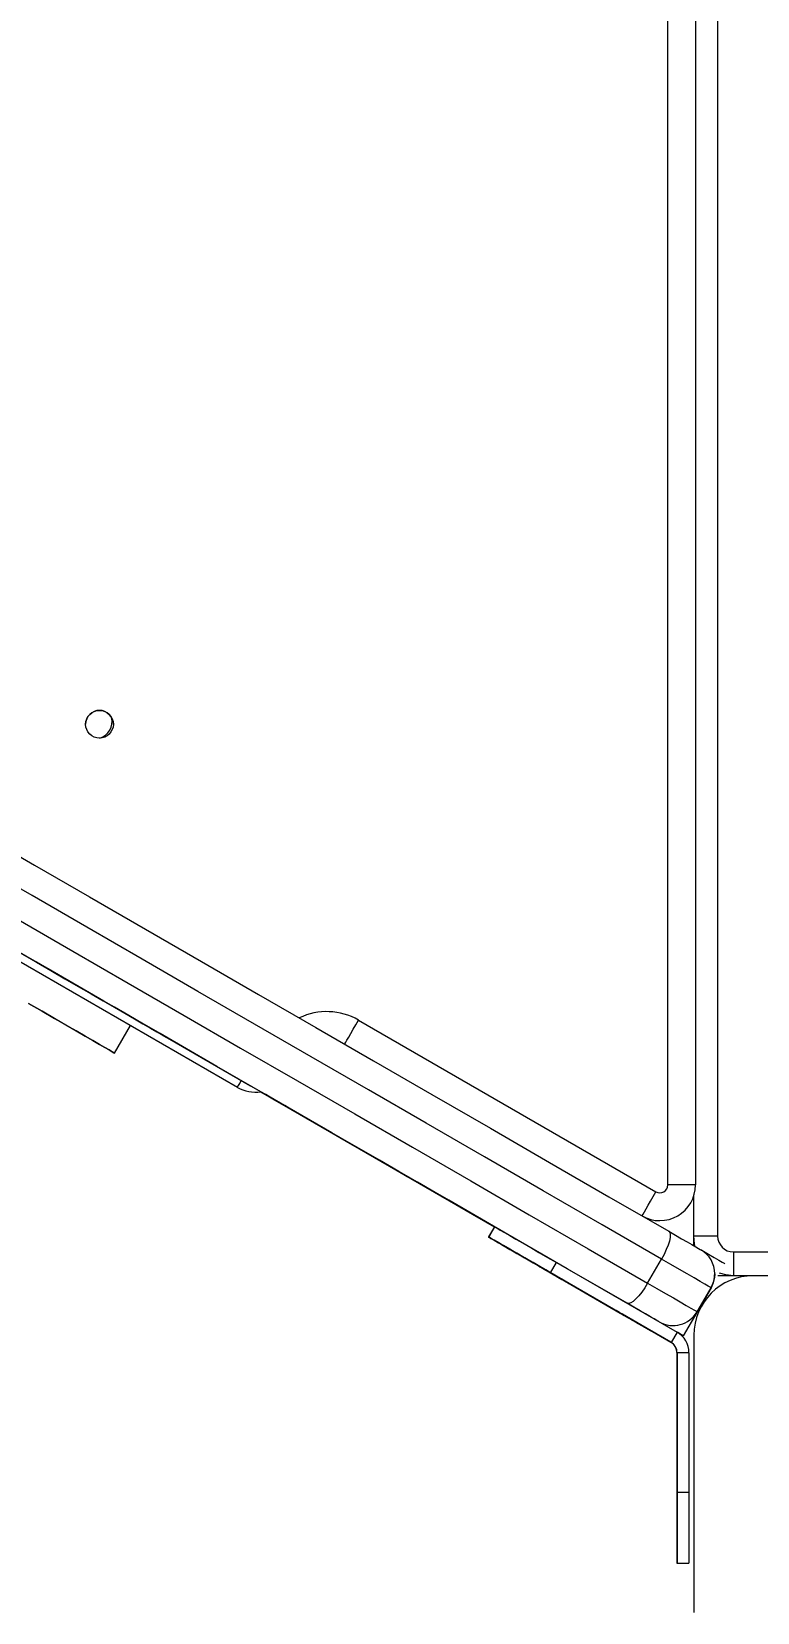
# Model space of a CAD drawing. Header units: millimetres. Extents: x -11024 to 8278, y -7837 to 5770.
# Drawn here: x -4379.8 to -4196.6, y -1771.8 to -1372.7 of the extents above; entities that cross this region are included whole.
import ezdxf

# ---------------------------------------------------------------- set-up
doc = ezdxf.new("R2010")
doc.units = ezdxf.units.MM
for name, color, linetype in [('DIKOM_ОБЪЕКТ', 7, 'Continuous'), ('DIKOM_РАЗМЕР_ЗОНА', 7, 'Continuous'), ('DIKOM_РАЗМЕР_ОБЪЕКТА', 7, 'Continuous')]:
    doc.layers.add(name, color=color, linetype=linetype)
doc.styles.add('style1', font='arial.ttf', dxfattribs={"width": 0.8})
doc.dimstyles.new('1-50', dxfattribs={"dimtxt": 300, "dimasz": 200, "dimexe": 100, "dimexo": 0, "dimgap": 100, "dimtad": 1, "dimtxsty": 'style1', "dimcen": 200, "dimclrd": 7, "dimclre": 7, "dimclrt": 7, "dimadec": 1, "dimazin": 2, "dimtfac": 1, "dimtmove": 0, "dimatfit": 2, "dimfxl": 0, "dimlwd": 25, "dimlwe": 18, "dimarcsym": 0})

# ---------------------------------------------------------------- blocks, each defined once
blk = doc.blocks.new('*D9')
at = {"layer": 'Defpoints', "color": 0, "transparency": 16777216}
for p in [(3740.68, 3707.51), (-8191.56, -3797.25), (-1076.12, -3797.25)]:
    blk.add_point(p, dxfattribs=at)
at = {"layer": 'DIKOM_РАЗМЕР_ОБЪЕКТА', "color": 7, "lineweight": 18, "transparency": 16777216}
for p, q in [((3740.68, 3707.51), (-8291.56, 3707.51)), ((-1076.12, -3797.25), (-8291.56, -3797.25))]:
    blk.add_line(p, q, dxfattribs=at)
at = {"layer": 'DIKOM_РАЗМЕР_ОБЪЕКТА', "color": 7, "lineweight": 25, "transparency": 16777216}
blk.add_line((-8191.56, 3507.51), (-8191.56, -3597.25), dxfattribs=at)
at = {"layer": 'DIKOM_РАЗМЕР_ОБЪЕКТА', "color": 7, "transparency": 16777216}
for points in [[(-8224.9, 3507.51), (-8158.23, 3507.51), (-8191.56, 3707.51)], [(-8224.9, -3597.25), (-8158.23, -3597.25), (-8191.56, -3797.25)]]:
    blk.add_solid(points, dxfattribs=at)
at = {"layer": 'DIKOM_РАЗМЕР_ОБЪЕКТА', "color": 7, "transparency": 16777216, "insert": (-8444.74, -44.87), "char_height": 300, "attachment_point": 5, "rotation": 90, "style": 'style1'}
blk.add_mtext('7500', dxfattribs=at)
blk = doc.blocks.new('*D10')
at = {"layer": 'Defpoints', "color": 0, "transparency": 16777216}
for p in [(-7791.31, -186.83), (6174.94, -1432.98), (6174.94, -5371.27)]:
    blk.add_point(p, dxfattribs=at)
at = {"layer": 'DIKOM_РАЗМЕР_ОБЪЕКТА', "color": 7, "lineweight": 18, "transparency": 16777216}
for p, q in [((-7791.31, -186.83), (-7791.31, -5471.27)), ((6174.94, -1432.98), (6174.94, -5471.27))]:
    blk.add_line(p, q, dxfattribs=at)
at = {"layer": 'DIKOM_РАЗМЕР_ОБЪЕКТА', "color": 7, "lineweight": 25, "transparency": 16777216}
blk.add_line((-7591.31, -5371.27), (5974.94, -5371.27), dxfattribs=at)
at = {"layer": 'DIKOM_РАЗМЕР_ОБЪЕКТА', "color": 7, "transparency": 16777216}
for points in [[(-7591.31, -5337.93), (-7591.31, -5404.6), (-7791.31, -5371.27)], [(5974.94, -5337.93), (5974.94, -5404.6), (6174.94, -5371.27)]]:
    blk.add_solid(points, dxfattribs=at)
at = {"layer": 'DIKOM_РАЗМЕР_ОБЪЕКТА', "color": 7, "transparency": 16777216, "insert": (-1343.68, -5118.1), "char_height": 300, "attachment_point": 5, "style": 'style1'}
blk.add_mtext('14000', dxfattribs=at)
blk = doc.blocks.new('*D11')
at = {"layer": 'Defpoints', "color": 0, "transparency": 16777216}
for p in [(3316.13, 5770.14), (-10574.15, -5797.25), (-1580.09, -5797.25)]:
    blk.add_point(p, dxfattribs=at)
at = {"layer": 'DIKOM_РАЗМЕР_ЗОНА', "color": 7, "lineweight": 18, "transparency": 16777216}
for p, q in [((3316.13, 5770.14), (-10674.15, 5770.14)), ((-1580.09, -5797.25), (-10674.15, -5797.25))]:
    blk.add_line(p, q, dxfattribs=at)
at = {"layer": 'DIKOM_РАЗМЕР_ЗОНА', "color": 7, "lineweight": 25, "transparency": 16777216}
blk.add_line((-10574.15, 5570.14), (-10574.15, -5597.25), dxfattribs=at)
at = {"layer": 'DIKOM_РАЗМЕР_ЗОНА', "color": 7, "transparency": 16777216}
for points in [[(-10607.49, 5570.14), (-10540.82, 5570.14), (-10574.15, 5770.14)], [(-10607.49, -5597.25), (-10540.82, -5597.25), (-10574.15, -5797.25)]]:
    blk.add_solid(points, dxfattribs=at)
at = {"layer": 'DIKOM_РАЗМЕР_ЗОНА', "color": 7, "transparency": 16777216, "insert": (-10827.33, -172.99), "char_height": 300, "attachment_point": 5, "rotation": 90, "style": 'style1'}
blk.add_mtext('11500', dxfattribs=at)

msp = doc.modelspace()

# ---------------------------------------------------------------- linework, layer by layer
at = {"layer": 'DIKOM_ОБЪЕКТ', "color": 7, "linetype": 'Continuous', "lineweight": 15}
for p, q in [((-4219.204, -1663.916), (-4219.204, -961.682)), ((-4212.204, -975.321), (-4212.204, -1663.916)), ((-4206.616, -996.829), (-4206.616, -1676.829)), ((-4463.12, -1558.887), (-4324.556, -1638.887)), ((-4327.885, -1639.275), (-4459.522, -1563.275)), ((-4358.888, -1630.617), (-4354.887, -1623.686)), ((-4297.297, -1622.293), (-4222.204, -1665.648)), ((-4344.475, -1627.386), (-4344.475, -1627.387)), ((-4321.994, -1640.372), (-4262.984, -1674.442)), ((-4212.204, -1663.916), (-4219.204, -1663.916)), ((-4277.972, -1665.786), (-4277.971, -1665.784)), ((-4212.616, -1676.829), (-4212.616, -1666.608)), ((-4262.984, -1674.442), (-4264.482, -1677.037)), ((-4262.962, -1674.453), (-4264.46, -1677.049)), ((-4262.935, -1674.468), (-4264.433, -1677.064)), ((-4262.922, -1674.471), (-4264.421, -1677.069)), ((-4206.616, -1676.829), (-4212.616, -1676.829)), ((-4212.616, -1679.266), (-4212.616, -1676.829)), ((-4248.833, -1686.069), (-4247.333, -1683.471)), ((-4247.333, -1683.471), (-4216.868, -1701.06)), ((-4224.284, -1688.695), (-4220.784, -1682.633)), ((-4202.616, -1680.829), (-4120.616, -1680.829)), ((-4202.616, -1680.829), (-4202.616, -1686.829)), ((-4231.353, -1696.164), (-4248.894, -1686.037)), ((-4248.894, -1686.037), (-4231.055, -1696.336)), ((-4248.894, -1686.037), (-4248.893, -1686.037)), ((-4248.872, -1686.049), (-4248.872, -1686.048)), ((-4248.872, -1686.049), (-4231.206, -1696.248)), ((-4231.332, -1696.176), (-4248.872, -1686.049)), ((-4248.845, -1686.064), (-4248.845, -1686.063)), ((-4248.845, -1686.064), (-4218.38, -1703.653)), ((-4218.38, -1703.653), (-4248.845, -1686.064)), ((-4248.833, -1686.069), (-4218.368, -1703.658)), ((-4218.368, -1703.658), (-4248.833, -1686.069)), ((-4248.833, -1686.07), (-4248.833, -1686.069)), ((-4248.833, -1686.07), (-4218.368, -1703.659)), ((-4218.368, -1703.659), (-4248.833, -1686.07)), ((-4248.833, -1686.07), (-4218.368, -1703.659)), ((-4218.368, -1703.659), (-4248.833, -1686.07)), ((-4248.833, -1686.07), (-4248.833, -1686.07)), ((-4207.352, -1686.348), (-4207.352, -1686.347)), ((-4202.616, -1686.829), (-4206.551, -1686.829)), ((-4197.616, -1686.829), (-4202.616, -1686.829)), ((-4127.616, -1686.829), (-4197.616, -1686.829)), ((-4208.29, -1689.847), (-4211.79, -1695.909)), ((-4211.79, -1695.91), (-4208.29, -1689.848)), ((-4208.29, -1689.848), (-4208.29, -1689.847)), ((-4232.268, -1695.636), (-4232.028, -1695.774)), ((-4232.268, -1695.636), (-4232.034, -1695.771)), ((-4231.306, -1696.191), (-4232.268, -1695.636)), ((-4232.247, -1695.647), (-4232.006, -1695.786)), ((-4232.247, -1695.647), (-4232.012, -1695.783)), ((-4231.429, -1696.12), (-4232.247, -1695.647)), ((-4232.22, -1695.662), (-4231.979, -1695.801)), ((-4232.22, -1695.662), (-4231.985, -1695.798)), ((-4230.56, -1696.62), (-4232.22, -1695.662)), ((-4232.012, -1695.783), (-4231.258, -1696.218)), ((-4211.905, -1696.102), (-4215.295, -1701.973)), ((-4211.79, -1695.909), (-4211.79, -1695.91)), ((-4230.656, -1696.565), (-4225.965, -1699.273)), ((-4223.439, -1700.732), (-4230.656, -1696.565)), ((-4226.83, -1698.775), (-4225.894, -1699.315)), ((-4226.704, -1698.848), (-4225.894, -1699.316)), ((-4226.291, -1699.086), (-4226.704, -1698.848)), ((-4226.262, -1699.103), (-4226.319, -1699.071)), ((-4224.642, -1700.037), (-4224.401, -1700.176)), ((-4224.401, -1700.176), (-4223.439, -1700.732)), ((-4221.352, -1698.471), (-4221.352, -1698.471)), ((-4224.038, -1700.387), (-4223.865, -1700.486)), ((-4223.849, -1700.497), (-4223.973, -1700.425)), ((-4223.488, -1700.705), (-4223.952, -1700.437)), ((-4223.952, -1700.437), (-4223.925, -1700.453)), ((-4223.952, -1700.437), (-4218.428, -1703.626)), ((-4218.407, -1703.638), (-4223.933, -1700.448)), ((-4223.466, -1700.717), (-4223.925, -1700.452)), ((-4223.92, -1700.455), (-4223.594, -1700.643)), ((-4223.878, -1700.479), (-4223.554, -1700.666)), ((-4218.428, -1703.626), (-4223.82, -1700.513)), ((-4223.689, -1700.588), (-4218.407, -1703.638)), ((-4223.689, -1700.589), (-4223.488, -1700.705)), ((-4218.428, -1703.626), (-4218.428, -1703.626)), ((-4218.428, -1703.626), (-4218.428, -1703.626)), ((-4218.407, -1703.638), (-4218.407, -1703.637)), ((-4218.407, -1703.638), (-4218.407, -1703.638)), ((-4218.38, -1703.653), (-4218.38, -1703.652)), ((-4218.38, -1703.653), (-4218.38, -1703.653)), ((-4216.868, -1701.06), (-4218.368, -1703.658)), ((-4218.368, -1703.658), (-4218.368, -1703.658)), ((-4218.368, -1703.658), (-4218.368, -1703.659)), ((-4218.368, -1703.659), (-4218.368, -1703.659)), ((-4218.368, -1703.659), (-4218.368, -1703.659)), ((-4218.368, -1703.659), (-4218.368, -1703.659)), ((-4215.355, -1701.94), (-4215.295, -1701.973)), ((-4212.616, -1701.829), (-4212.616, -1771.829)), ((-4216.928, -1706.224), (-4216.928, -1741.402)), ((-4216.928, -1706.224), (-4216.907, -1706.224)), ((-4216.907, -1706.236), (-4216.907, -1712.476)), ((-4216.907, -1706.236), (-4216.88, -1706.236)), ((-4216.88, -1706.251), (-4216.88, -1712.46)), ((-4216.88, -1706.251), (-4216.868, -1706.251)), ((-4213.868, -1706.256), (-4216.868, -1706.256)), ((-4216.868, -1706.256), (-4216.868, -1741.434)), ((-4213.868, -1706.256), (-4213.868, -1741.434)), ((-4216.907, -1712.6), (-4216.907, -1741.414)), ((-4216.88, -1722.135), (-4216.88, -1741.429)), ((-4216.928, -1741.402), (-4216.928, -1759.402)), ((-4216.928, -1741.402), (-4216.907, -1741.402)), ((-4216.907, -1741.414), (-4216.907, -1759.414)), ((-4216.907, -1741.414), (-4216.88, -1741.414)), ((-4216.88, -1741.429), (-4216.88, -1759.429)), ((-4216.88, -1741.429), (-4216.868, -1741.429)), ((-4216.868, -1741.434), (-4213.868, -1741.434)), ((-4216.868, -1741.434), (-4216.868, -1759.434)), ((-4213.868, -1741.434), (-4213.868, -1759.434)), ((-4216.928, -1759.402), (-4216.907, -1759.402)), ((-4216.907, -1759.414), (-4216.868, -1759.414)), ((-4216.88, -1759.429), (-4216.868, -1759.429)), ((-4216.868, -1759.434), (-4213.868, -1759.434)), ((-4216.868, -1759.434), (-4216.868, -1759.435)), ((-4216.868, -1759.435), (-4213.868, -1759.435)), ((-4216.868, -1759.435), (-4213.868, -1759.435)), ((-4213.868, -1759.434), (-4213.868, -1759.435))]:
    msp.add_line(p, q, dxfattribs=at)
at = {"layer": 'DIKOM_ОБЪЕКТ', "color": 7, "linetype": 'Continuous', "lineweight": 15, "flags": 128}
for points in [[(-4392.917, -1575.169), (-4379.131, -1583.129), (-4365.198, -1591.173), (-4351.123, -1599.299), (-4336.912, -1607.504), (-4322.57, -1615.784), (-4308.102, -1624.137), (-4293.514, -1632.559), (-4278.812, -1641.048), (-4264.002, -1649.599), (-4249.088, -1658.209), (-4234.076, -1666.876), (-4218.973, -1675.596)], [(-4220.784, -1682.633), (-4235.774, -1673.979), (-4250.672, -1665.377), (-4265.474, -1656.831), (-4280.174, -1648.345), (-4294.765, -1639.92), (-4309.243, -1631.561), (-4323.602, -1623.271), (-4337.837, -1615.053), (-4351.941, -1606.91), (-4365.91, -1598.845), (-4379.738, -1590.861), (-4393.421, -1582.961)], [(-4383.238, -1596.923), (-4369.41, -1604.907), (-4355.441, -1612.972), (-4341.337, -1621.115), (-4327.102, -1629.333), (-4312.743, -1637.623), (-4298.265, -1645.982), (-4283.674, -1654.407), (-4268.974, -1662.894), (-4254.172, -1671.439), (-4239.274, -1680.041), (-4224.284, -1688.695)], [(-4229.473, -1693.782), (-4244.576, -1685.062), (-4259.588, -1676.396), (-4274.502, -1667.785), (-4289.312, -1659.234), (-4304.015, -1650.746), (-4318.602, -1642.324), (-4333.07, -1633.971), (-4347.412, -1625.69), (-4361.623, -1617.485), (-4375.698, -1609.359), (-4389.631, -1601.315)], [(-4382.315, -1605.539), (-4378.584, -1607.693), (-4374.947, -1609.793), (-4371.428, -1611.825), (-4368.046, -1613.777), (-4364.823, -1615.638), (-4361.779, -1617.395), (-4358.933, -1619.039), (-4356.302, -1620.558), (-4353.902, -1621.943), (-4351.749, -1623.186), (-4349.855, -1624.28), (-4348.232, -1625.217), (-4346.891, -1625.991), (-4345.839, -1626.599), (-4345.083, -1627.035), (-4344.627, -1627.298), (-4344.475, -1627.386)], [(-4344.475, -1627.387), (-4344.627, -1627.299), (-4345.083, -1627.036), (-4345.839, -1626.6), (-4346.891, -1625.992), (-4348.232, -1625.218), (-4349.855, -1624.281), (-4351.749, -1623.187), (-4353.902, -1621.944), (-4356.302, -1620.559), (-4358.933, -1619.04), (-4361.779, -1617.396), (-4364.823, -1615.639), (-4368.046, -1613.778), (-4371.428, -1611.826), (-4374.947, -1609.794), (-4378.584, -1607.694), (-4382.315, -1605.54)], [(-4380.609, -1618.077), (-4377.183, -1620.055), (-4374.041, -1621.869), (-4371.187, -1623.517), (-4368.623, -1624.997), (-4366.353, -1626.308), (-4364.381, -1627.446), (-4362.707, -1628.412), (-4361.335, -1629.205), (-4360.267, -1629.822), (-4359.502, -1630.263), (-4359.042, -1630.528), (-4358.888, -1630.617), (-4359.041, -1630.529), (-4359.499, -1630.265), (-4360.263, -1629.824), (-4361.33, -1629.207), (-4362.701, -1628.416), (-4364.373, -1627.451), (-4366.344, -1626.312), (-4368.613, -1625.003), (-4371.175, -1623.523), (-4374.029, -1621.876), (-4377.169, -1620.062), (-4380.594, -1618.085)], [(-4300.797, -1628.356), (-4300.73, -1628.239), (-4300.531, -1627.894), (-4300.207, -1627.334), (-4299.772, -1626.58), (-4299.242, -1625.662), (-4298.637, -1624.613), (-4297.98, -1623.476), (-4297.297, -1622.293)], [(-4327.885, -1639.275), (-4327.818, -1639.158), (-4327.619, -1638.813), (-4327.296, -1638.253), (-4326.886, -1637.542)], [(-4324.556, -1638.887), (-4322.601, -1640.016), (-4320.706, -1641.11), (-4318.927, -1642.137), (-4317.319, -1643.065), (-4315.932, -1643.866), (-4314.806, -1644.516), (-4313.977, -1644.995), (-4313.469, -1645.288), (-4313.298, -1645.387)], [(-4277.972, -1665.786), (-4282.414, -1663.222), (-4287.094, -1660.52), (-4292.003, -1657.686), (-4297.129, -1654.726), (-4302.463, -1651.646), (-4307.994, -1648.454), (-4313.709, -1645.154), (-4319.596, -1641.755), (-4321.992, -1640.372)], [(-4321.987, -1640.371), (-4321.356, -1640.735), (-4315.597, -1644.06), (-4310.006, -1647.288), (-4304.595, -1650.412), (-4299.375, -1653.426), (-4294.357, -1656.323), (-4289.552, -1659.097), (-4284.971, -1661.742), (-4280.622, -1664.253)], [(-4313.298, -1645.387), (-4313.469, -1645.288), (-4313.977, -1644.995), (-4314.806, -1644.516), (-4315.932, -1643.867), (-4317.319, -1643.065), (-4318.927, -1642.137), (-4320.706, -1641.11), (-4321.987, -1640.371)], [(-4280.622, -1664.253), (-4276.279, -1666.76), (-4271.702, -1669.403), (-4266.901, -1672.175), (-4262.922, -1674.472)], [(-4262.924, -1674.475), (-4265.679, -1672.884), (-4269.973, -1670.405), (-4274.073, -1668.038), (-4277.972, -1665.786)], [(-4225.704, -1671.71), (-4225.637, -1671.594), (-4225.437, -1671.249), (-4225.114, -1670.689), (-4224.679, -1669.935), (-4224.148, -1669.016), (-4223.543, -1667.968), (-4222.887, -1666.831), (-4222.204, -1665.648)], [(-4262.922, -1674.471), (-4262.763, -1674.563), (-4262.29, -1674.836), (-4261.513, -1675.284), (-4260.447, -1675.9), (-4259.114, -1676.669), (-4257.541, -1677.577), (-4255.761, -1678.605), (-4253.809, -1679.732), (-4251.725, -1680.935), (-4249.552, -1682.19), (-4247.333, -1683.471)], [(-4218.973, -1675.596), (-4218.711, -1675.902), (-4218.593, -1676.43), (-4218.625, -1677.159), (-4218.804, -1678.061), (-4219.125, -1679.101), (-4219.573, -1680.239), (-4220.134, -1681.432), (-4220.784, -1682.633)], [(-4218.973, -1675.596), (-4217.28, -1676.573), (-4215.712, -1677.479), (-4214.31, -1678.288), (-4213.109, -1678.982), (-4212.141, -1679.54), (-4211.431, -1679.95), (-4210.998, -1680.2), (-4210.852, -1680.284)], [(-4248.894, -1686.037), (-4251.112, -1684.756), (-4253.285, -1683.501), (-4255.369, -1682.298), (-4257.321, -1681.171), (-4259.102, -1680.143), (-4260.674, -1679.235), (-4262.007, -1678.466), (-4263.073, -1677.85), (-4263.851, -1677.402), (-4264.323, -1677.129), (-4264.482, -1677.037), (-4264.323, -1677.129), (-4263.851, -1677.402), (-4263.073, -1677.85), (-4262.007, -1678.466), (-4260.674, -1679.235), (-4259.102, -1680.143), (-4257.321, -1681.171), (-4255.369, -1682.298), (-4253.285, -1683.501), (-4251.112, -1684.756), (-4248.894, -1686.037)], [(-4248.872, -1686.049), (-4251.09, -1684.768), (-4253.264, -1683.513), (-4255.348, -1682.31), (-4257.3, -1681.183), (-4259.08, -1680.155), (-4260.653, -1679.247), (-4261.986, -1678.477), (-4263.052, -1677.862), (-4263.829, -1677.413), (-4264.302, -1677.14), (-4264.46, -1677.049), (-4264.302, -1677.14), (-4263.829, -1677.413), (-4263.052, -1677.862), (-4261.986, -1678.477), (-4260.653, -1679.247), (-4259.08, -1680.155), (-4257.3, -1681.183), (-4255.348, -1682.31), (-4253.264, -1683.513), (-4251.09, -1684.768), (-4248.872, -1686.049)], [(-4248.845, -1686.064), (-4251.063, -1684.783), (-4253.237, -1683.528), (-4255.32, -1682.325), (-4257.273, -1681.198), (-4259.053, -1680.17), (-4260.626, -1679.262), (-4261.959, -1678.492), (-4263.025, -1677.877), (-4263.802, -1677.428), (-4264.275, -1677.155), (-4264.433, -1677.064), (-4264.275, -1677.155), (-4263.802, -1677.428), (-4263.025, -1677.877), (-4261.959, -1678.492), (-4260.626, -1679.262), (-4259.053, -1680.17), (-4257.273, -1681.198), (-4255.32, -1682.325), (-4253.237, -1683.528), (-4251.063, -1684.783), (-4248.845, -1686.064)], [(-4248.833, -1686.069), (-4251.051, -1684.788), (-4253.225, -1683.534), (-4255.308, -1682.33), (-4257.261, -1681.203), (-4259.041, -1680.175), (-4260.614, -1679.267), (-4261.947, -1678.498), (-4263.013, -1677.883), (-4263.79, -1677.434), (-4264.263, -1677.161), (-4264.421, -1677.069), (-4264.263, -1677.161), (-4263.79, -1677.434), (-4263.013, -1677.882), (-4261.947, -1678.498), (-4260.614, -1679.267), (-4259.041, -1680.175), (-4257.261, -1681.203), (-4255.308, -1682.33), (-4253.225, -1683.534), (-4251.051, -1684.788), (-4248.833, -1686.069)], [(-4248.833, -1686.07), (-4251.051, -1684.789), (-4253.225, -1683.535), (-4255.308, -1682.331), (-4257.261, -1681.204), (-4259.041, -1680.176), (-4260.614, -1679.268), (-4261.947, -1678.499), (-4263.013, -1677.884), (-4263.79, -1677.435), (-4264.263, -1677.162), (-4264.421, -1677.07), (-4264.263, -1677.162), (-4263.79, -1677.435), (-4263.013, -1677.883), (-4261.947, -1678.499), (-4260.614, -1679.268), (-4259.041, -1680.176), (-4257.261, -1681.204), (-4255.308, -1682.331), (-4253.225, -1683.535), (-4251.051, -1684.789), (-4248.833, -1686.07)], [(-4248.833, -1686.07), (-4251.051, -1684.789), (-4253.225, -1683.534), (-4255.308, -1682.331), (-4257.261, -1681.204), (-4259.041, -1680.176), (-4260.614, -1679.268), (-4261.947, -1678.498), (-4263.013, -1677.883), (-4263.79, -1677.434), (-4264.263, -1677.161), (-4264.421, -1677.07), (-4264.263, -1677.161), (-4263.79, -1677.434), (-4263.013, -1677.883), (-4261.947, -1678.498), (-4260.614, -1679.268), (-4259.041, -1680.176), (-4257.261, -1681.204), (-4255.308, -1682.331), (-4253.225, -1683.534), (-4251.051, -1684.789), (-4248.833, -1686.07)], [(-4212.259, -1679.477), (-4212.424, -1678.78), (-4212.616, -1676.829)], [(-4208.29, -1689.847), (-4208.467, -1689.744), (-4208.995, -1689.44), (-4209.863, -1688.938), (-4211.053, -1688.251), (-4212.541, -1687.392), (-4214.296, -1686.379), (-4216.283, -1685.232), (-4218.46, -1683.975), (-4220.784, -1682.633)], [(-4210.768, -1680.338), (-4210.641, -1680.412), (-4208.93, -1681.399), (-4207.481, -1682.236), (-4206.323, -1682.904), (-4205.48, -1683.391), (-4204.967, -1683.687), (-4204.795, -1683.787)], [(-4248.027, -1686.537), (-4246.954, -1687.157), (-4245.967, -1687.726), (-4245.148, -1688.2), (-4244.561, -1688.538), (-4244.256, -1688.715), (-4244.256, -1688.715), (-4244.561, -1688.538), (-4245.148, -1688.2), (-4245.967, -1687.726), (-4246.954, -1687.157), (-4248.027, -1686.537), (-4249.101, -1685.917), (-4250.088, -1685.348), (-4250.907, -1684.874), (-4251.494, -1684.536), (-4251.799, -1684.359), (-4251.799, -1684.359), (-4251.494, -1684.536), (-4250.907, -1684.874), (-4250.088, -1685.348), (-4249.101, -1685.917), (-4248.027, -1686.537)], [(-4248.006, -1686.549), (-4246.932, -1687.169), (-4245.946, -1687.738), (-4245.126, -1688.211), (-4244.54, -1688.55), (-4244.234, -1688.726), (-4244.234, -1688.726), (-4244.54, -1688.55), (-4245.126, -1688.211), (-4245.946, -1687.738), (-4246.932, -1687.169), (-4248.006, -1686.549), (-4249.08, -1685.929), (-4250.066, -1685.359), (-4250.886, -1684.886), (-4251.472, -1684.548), (-4251.778, -1684.371), (-4251.778, -1684.371), (-4251.472, -1684.548), (-4250.886, -1684.886), (-4250.066, -1685.359), (-4249.08, -1685.929), (-4248.006, -1686.549)], [(-4247.979, -1686.564), (-4246.905, -1687.184), (-4245.919, -1687.753), (-4245.099, -1688.226), (-4244.513, -1688.565), (-4244.207, -1688.741), (-4244.207, -1688.741), (-4244.513, -1688.565), (-4245.099, -1688.226), (-4245.919, -1687.753), (-4246.905, -1687.184), (-4247.979, -1686.564), (-4249.052, -1685.944), (-4250.039, -1685.374), (-4250.859, -1684.901), (-4251.445, -1684.563), (-4251.751, -1684.386), (-4251.751, -1684.386), (-4251.445, -1684.563), (-4250.859, -1684.901), (-4250.039, -1685.374), (-4249.052, -1685.944), (-4247.979, -1686.564)], [(-4247.967, -1686.57), (-4249.04, -1685.95), (-4250.027, -1685.38), (-4250.847, -1684.907), (-4251.433, -1684.568), (-4251.739, -1684.392), (-4251.739, -1684.392), (-4251.433, -1684.568), (-4250.847, -1684.907), (-4250.027, -1685.38), (-4249.04, -1685.95), (-4247.967, -1686.57), (-4246.893, -1687.189), (-4245.907, -1687.759), (-4245.087, -1688.232), (-4244.501, -1688.571), (-4244.195, -1688.747), (-4244.195, -1688.747), (-4244.501, -1688.571), (-4245.087, -1688.232), (-4245.907, -1687.759), (-4246.893, -1687.189), (-4247.967, -1686.57)], [(-4247.967, -1686.569), (-4249.04, -1685.949), (-4250.027, -1685.38), (-4250.847, -1684.907), (-4251.433, -1684.568), (-4251.739, -1684.392), (-4251.739, -1684.392), (-4251.433, -1684.568), (-4250.847, -1684.907), (-4250.027, -1685.38), (-4249.04, -1685.949), (-4247.967, -1686.569), (-4246.893, -1687.189), (-4245.907, -1687.759), (-4245.087, -1688.232), (-4244.501, -1688.57), (-4244.195, -1688.747), (-4244.195, -1688.747), (-4244.501, -1688.57), (-4245.087, -1688.232), (-4245.907, -1687.759), (-4246.893, -1687.189), (-4247.967, -1686.569)], [(-4247.967, -1686.57), (-4249.04, -1685.95), (-4250.027, -1685.381), (-4250.847, -1684.908), (-4251.433, -1684.569), (-4251.739, -1684.393), (-4251.739, -1684.393), (-4251.433, -1684.569), (-4250.847, -1684.908), (-4250.027, -1685.381), (-4249.04, -1685.95), (-4247.967, -1686.57), (-4246.893, -1687.19), (-4245.907, -1687.76), (-4245.087, -1688.233), (-4244.501, -1688.571), (-4244.195, -1688.748), (-4244.195, -1688.748), (-4244.501, -1688.571), (-4245.087, -1688.233), (-4245.907, -1687.76), (-4246.893, -1687.19), (-4247.967, -1686.57)], [(-4207.454, -1687.533), (-4207.724, -1688.598), (-4208.29, -1689.848)], [(-4207.352, -1686.348), (-4207.412, -1687.261), (-4207.454, -1687.533)], [(-4202.616, -1686.829), (-4204.567, -1686.637), (-4206.174, -1686.175)], [(-4224.284, -1688.695), (-4224.999, -1689.859), (-4225.752, -1690.941), (-4226.513, -1691.899), (-4227.254, -1692.696), (-4227.945, -1693.302), (-4228.561, -1693.694), (-4229.077, -1693.856), (-4229.473, -1693.782)], [(-4224.284, -1688.695), (-4221.96, -1690.037), (-4219.783, -1691.294), (-4217.796, -1692.441), (-4216.041, -1693.455), (-4214.553, -1694.314), (-4213.363, -1695.001), (-4212.495, -1695.502), (-4211.967, -1695.807), (-4211.79, -1695.909)], [(-4221.352, -1698.471), (-4221.498, -1698.387), (-4221.931, -1698.137), (-4222.641, -1697.727), (-4223.609, -1697.168), (-4224.809, -1696.475), (-4226.212, -1695.665), (-4227.78, -1694.76), (-4229.473, -1693.782)], [(-4215.295, -1701.973), (-4215.467, -1701.874), (-4215.98, -1701.578), (-4216.701, -1701.161)], [(-4216.693, -1701.168), (-4216.057, -1701.535), (-4215.531, -1701.838), (-4215.355, -1701.94)]]:
    msp.add_lwpolyline(points, dxfattribs=at)
at = {"layer": 'DIKOM_ОБЪЕКТ', "color": 7, "linetype": 'Continuous', "lineweight": 15}
msp.add_circle((-4362.704, -1547.581), 3.5, dxfattribs=at)
for centre, radius, start, end in [((-4362.704, -1547.581), 3.5, 0, 180), ((-4363.932, -1546.871), 4.4, 286.91822, 13.03415), ((-4305.297, -1636.15), 16, 60.00037, 115.76703), ((-4323.386, -1631.48), 9, 240.00037, 278.94425), ((-4323.386, -1631.48), 9, 240.00037, 278.94064), ((-4221.204, -1663.916), 9, 240.00037, 0), ((-4221.204, -1663.916), 9, 240.00037, 0), ((-4221.204, -1663.916), 2, 240.00037, 0), ((-4214.352, -1686.347), 7, 359.98338, 60), ((-4202.616, -1676.829), 4, 180, 270), ((-4197.616, -1701.829), 15, 90, 180), ((-4214.352, -1686.347), 7, 330, 359.98338), ((-4217.852, -1692.409), 7, 240, 330), ((-4217.852, -1692.41), 7, 240, 330), ((-4219.928, -1706.224), 3, 0, 60), ((-4219.907, -1706.236), 3, 0, 60), ((-4219.907, -1706.236), 3, 0, 60), ((-4219.88, -1706.251), 3, 0, 60), ((-4219.88, -1706.251), 3, 0, 60), ((-4219.868, -1706.256), 3, 0, 60), ((-4219.868, -1706.256), 3, 0, 60), ((-4219.868, -1706.256), 6, 0, 60), ((-4219.928, -1706.224), 3, 0, 24.11179), ((-4219.868, -1706.257), 3, 0, 18.4953), ((-4219.868, -1706.257), 3, 0, 18.47779)]:
    msp.add_arc(centre, radius, start, end, dxfattribs=at)
for points, knots in [([(-4231.991, -1695.796), (-4232.081, -1695.744), (-4232.309, -1695.612), (-4232.359, -1695.583), (-4232.389, -1695.566)], [0, 0, 0, 0, 0.3951258, 1, 1, 1, 1]), ([(-4232.367, -1695.578), (-4232.339, -1695.594), (-4232.283, -1695.626), (-4231.861, -1695.87), (-4231.458, -1696.103), (-4231.258, -1696.218)], [0, 0, 0, 0, 0.3344556, 0.6692757, 1, 1, 1, 1]), ([(-4231.983, -1695.799), (-4232.068, -1695.751), (-4232.29, -1695.622), (-4232.338, -1695.595), (-4232.367, -1695.578)], [0, 0, 0, 0, 0.381019, 1, 1, 1, 1]), ([(-4232.34, -1695.593), (-4232.313, -1695.609), (-4232.258, -1695.64), (-4231.742, -1695.938), (-4231.215, -1696.242), (-4230.893, -1696.428)], [0, 0, 0, 0, 0.2797095, 0.5597336, 1, 1, 1, 1]), ([(-4231.979, -1695.801), (-4232.055, -1695.757), (-4232.267, -1695.635), (-4232.312, -1695.609), (-4232.34, -1695.593)], [0, 0, 0, 0, 0.3562849, 1, 1, 1, 1]), ([(-4231.235, -1696.232), (-4231.278, -1696.207), (-4231.408, -1696.133), (-4231.624, -1696.007), (-4231.918, -1695.838), (-4232.014, -1695.782), (-4232.023, -1695.777), (-4232.028, -1695.774)], [0, 0, 0, 0, 0.08263869, 0.2483673, 0.41198995, 0.70386353, 1, 1, 1, 1]), ([(-4231.225, -1696.237), (-4231.264, -1696.215), (-4231.39, -1696.142), (-4231.603, -1696.019), (-4231.897, -1695.849), (-4231.993, -1695.794), (-4232.002, -1695.789), (-4232.006, -1695.786)], [0, 0, 0, 0, 0.07621171, 0.2430784, 0.40803441, 0.70182783, 1, 1, 1, 1]), ([(-4231.985, -1695.798), (-4231.071, -1696.325), (-4229.799, -1697.059), (-4227.849, -1698.186), (-4226.804, -1698.789), (-4226.283, -1699.09)], [0, 0, 0, 0, 0.5610694, 0.7812525, 1, 1, 1, 1]), ([(-4231.979, -1695.801), (-4231.981, -1695.8), (-4231.983, -1695.799), (-4231.813, -1695.897), (-4231.506, -1696.074), (-4231.098, -1696.31), (-4230.791, -1696.487), (-4230.656, -1696.565)], [0, 0, 0, 0, 0.3141072, 0.4366694, 0.5589241, 0.8056367, 1, 1, 1, 1]), ([(-4230.656, -1696.565), (-4230.875, -1696.438), (-4231.181, -1696.262), (-4231.576, -1696.034), (-4231.869, -1695.864), (-4231.966, -1695.809), (-4231.975, -1695.804), (-4231.979, -1695.801)], [0, 0, 0, 0, 0.3151955, 0.4389063, 0.5610647, 0.7789272, 1, 1, 1, 1]), ([(-4231.258, -1696.218), (-4231.273, -1696.209), (-4231.293, -1696.197), (-4230.951, -1696.395), (-4230.69, -1696.545), (-4230.56, -1696.62)], [0, 0, 0, 0, 0.5602348, 0.7799258, 1, 1, 1, 1]), ([(-4229.181, -1697.417), (-4229.575, -1697.189), (-4230.279, -1696.783), (-4230.959, -1696.391), (-4231.258, -1696.218)], [0, 0, 0, 0, 0.56003296, 1, 1, 1, 1]), ([(-4230.893, -1696.428), (-4230.366, -1696.732), (-4229.424, -1697.276), (-4228.404, -1697.866), (-4227.954, -1698.125)], [0, 0, 0, 0, 0.5592865, 1, 1, 1, 1]), ([(-4230.63, -1696.58), (-4230.055, -1696.912), (-4229.029, -1697.505), (-4227.987, -1698.106), (-4227.529, -1698.371)], [0, 0, 0, 0, 0.5596702, 1, 1, 1, 1]), ([(-4227.004, -1698.673), (-4227.442, -1698.421), (-4228.225, -1697.969), (-4228.888, -1697.586), (-4229.181, -1697.417)], [0, 0, 0, 0, 0.55968919, 1, 1, 1, 1]), ([(-4227.954, -1698.125), (-4227.528, -1698.371), (-4226.677, -1698.862), (-4225.528, -1699.526), (-4224.532, -1700.101), (-4224.078, -1700.363), (-4223.851, -1700.494)], [0, 0, 0, 0, 0.2804065, 0.5604541, 0.7805366, 1, 1, 1, 1]), ([(-4227.556, -1698.356), (-4227.088, -1698.626), (-4226.252, -1699.109), (-4225.439, -1699.578), (-4225.081, -1699.785)], [0, 0, 0, 0, 0.5600434, 1, 1, 1, 1]), ([(-4227.529, -1698.371), (-4227.061, -1698.641), (-4226.224, -1699.124), (-4225.411, -1699.593), (-4225.054, -1699.8)], [0, 0, 0, 0, 0.5600423, 1, 1, 1, 1]), ([(-4227.12, -1698.608), (-4226.983, -1698.687), (-4226.563, -1698.929), (-4226.163, -1699.16), (-4225.894, -1699.315)], [0, 0, 0, 0, 0.32706306, 1, 1, 1, 1]), ([(-4225.747, -1699.401), (-4226, -1699.254), (-4226.453, -1698.993), (-4226.87, -1698.752), (-4227.053, -1698.647)], [0, 0, 0, 0, 0.5595672, 1, 1, 1, 1]), ([(-4225.725, -1699.412), (-4225.979, -1699.266), (-4226.432, -1699.005), (-4226.848, -1698.764), (-4227.032, -1698.658)], [0, 0, 0, 0, 0.55981521, 1, 1, 1, 1]), ([(-4225.698, -1699.427), (-4225.952, -1699.281), (-4226.405, -1699.02), (-4226.821, -1698.779), (-4227.004, -1698.673)], [0, 0, 0, 0, 0.55981521, 1, 1, 1, 1]), ([(-4226.283, -1699.09), (-4226.016, -1699.244), (-4225.482, -1699.552), (-4224.864, -1699.909), (-4224.465, -1700.14), (-4224.422, -1700.164), (-4224.401, -1700.176)], [0, 0, 0, 0, 0.2802386, 0.5597262, 0.7798582, 1, 1, 1, 1]), ([(-4225.965, -1699.273), (-4225.752, -1699.396), (-4225.372, -1699.616), (-4224.994, -1699.834), (-4224.828, -1699.93)], [0, 0, 0, 0, 0.5602486, 1, 1, 1, 1]), ([(-4225.845, -1699.343), (-4225.494, -1699.545), (-4224.795, -1699.949), (-4223.972, -1700.424), (-4223.507, -1700.693), (-4223.462, -1700.719), (-4223.439, -1700.732)], [0, 0, 0, 0, 0.2805281, 0.5597592, 0.7796775, 1, 1, 1, 1]), ([(-4224.401, -1700.176), (-4224.425, -1700.162), (-4224.473, -1700.135), (-4224.94, -1699.866), (-4225.502, -1699.541), (-4225.845, -1699.343)], [0, 0, 0, 0, 0.2806829, 0.5613508, 1, 1, 1, 1]), ([(-4223.439, -1700.732), (-4223.472, -1700.713), (-4223.536, -1700.675), (-4224.131, -1700.333), (-4224.877, -1699.901), (-4225.425, -1699.585), (-4225.698, -1699.427)], [0, 0, 0, 0, 0.28005609, 0.55983228, 0.77996303, 1, 1, 1, 1]), ([(-4225.054, -1699.8), (-4224.837, -1699.925), (-4224.45, -1700.148), (-4224.145, -1700.324), (-4224.011, -1700.402)], [0, 0, 0, 0, 0.5606979, 1, 1, 1, 1]), ([(-4224.828, -1699.93), (-4224.772, -1699.962), (-4224.659, -1700.027), (-4224.529, -1700.102), (-4224.457, -1700.144), (-4224.449, -1700.149), (-4224.445, -1700.151)], [0, 0, 0, 0, 0.2801761, 0.5590924, 0.7793833, 1, 1, 1, 1]), ([(-4224.445, -1700.151), (-4224.465, -1700.139), (-4224.502, -1700.118), (-4224.599, -1700.062), (-4224.642, -1700.037)], [0, 0, 0, 0, 0.5592408, 1, 1, 1, 1]), ([(-4223.488, -1700.705), (-4223.513, -1700.69), (-4223.559, -1700.664), (-4223.97, -1700.427), (-4224.153, -1700.321)], [0, 0, 0, 0, 0.5539068, 1, 1, 1, 1]), ([(-4224.011, -1700.402), (-4223.942, -1700.442), (-4223.818, -1700.513), (-4223.806, -1700.52), (-4223.8, -1700.523)], [0, 0, 0, 0, 0.5592239, 1, 1, 1, 1]), ([(-4223.466, -1700.717), (-4223.482, -1700.707), (-4223.506, -1700.694), (-4223.825, -1700.51), (-4223.925, -1700.452)], [0, 0, 0, 0, 0.68653657, 1, 1, 1, 1]), ([(-4223.466, -1700.717), (-4223.487, -1700.705), (-4223.529, -1700.681), (-4223.708, -1700.577), (-4223.867, -1700.486), (-4223.886, -1700.474)], [0, 0, 0, 0, 0.4667616, 0.9338426, 1, 1, 1, 1]), ([(-4223.488, -1700.705), (-4223.509, -1700.693), (-4223.55, -1700.669), (-4223.72, -1700.571), (-4223.864, -1700.488), (-4223.872, -1700.483)], [0, 0, 0, 0, 0.4866301, 0.9737857, 1, 1, 1, 1]), ([(-4223.851, -1700.494), (-4223.723, -1700.568), (-4223.495, -1700.7), (-4223.456, -1700.722), (-4223.439, -1700.732)], [0, 0, 0, 0, 0.5598945, 1, 1, 1, 1]), ([(-4223.439, -1700.732), (-4223.454, -1700.723), (-4223.482, -1700.707), (-4223.671, -1700.598), (-4223.756, -1700.549)], [0, 0, 0, 0, 0.5453706, 1, 1, 1, 1])]:
    msp.add_open_spline(points, degree=3, knots=knots, dxfattribs=at)

# ---------------------------------------------------------------- dimensions: what is measured, and where the dimension line sits
at = {"layer": 'DIKOM_РАЗМЕР_ЗОНА'}
dim = msp.add_linear_dim(base=(-10574.155, -5797.252), p1=(3316.126, 5770.14), p2=(-1580.087, -5797.252), angle=90, text='11500', dimstyle='1-50', dxfattribs=at)
dim.commit()
dim.dimension.update_dxf_attribs({"geometry": '*D11', "text_midpoint": (-10574.155, -172.992), "dimtype": 160})
at = {"layer": 'DIKOM_РАЗМЕР_ОБЪЕКТА'}
dim = msp.add_linear_dim(base=(-8191.564, -3797.252), p1=(3740.68, 3707.508), p2=(-1076.116, -3797.252), angle=90, text='7500', dimstyle='1-50', dxfattribs=at)
dim.commit()
dim.dimension.update_dxf_attribs({"geometry": '*D9', "text_midpoint": (-8191.564, -44.872), "dimtype": 160})
dim = msp.add_linear_dim(base=(6174.942, -5371.267), p1=(-7791.307, -186.829), p2=(6174.942, -1432.983), text='14000', dimstyle='1-50', dxfattribs=at)
dim.commit()
dim.dimension.update_dxf_attribs({"geometry": '*D10', "text_midpoint": (-1343.681, -5371.267), "dimtype": 160})

doc.saveas('drawing.dxf')
